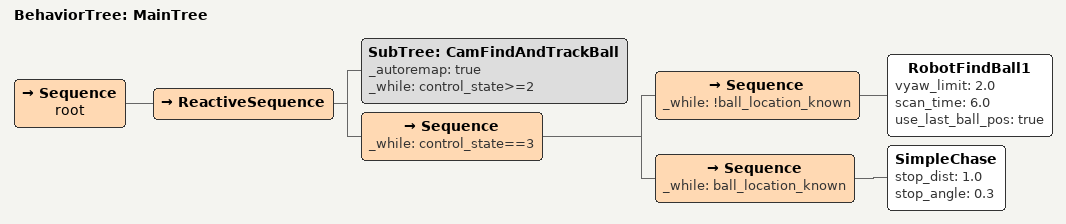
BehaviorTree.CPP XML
<root BTCPP_format="4" >
    <include path="./subtrees/subtree_cam_find_and_track_ball.xml" />

     <BehaviorTree ID="MainTree">
        <Sequence name="root">
            <ReactiveSequence>
               <SubTree ID="CamFindAndTrackBall" _autoremap="true" _while="control_state>=2" />
               <Sequence _while="control_state==3" >
                  <Sequence _while="!ball_location_known" >
                     <RobotFindBall1 vyaw_limit="2.0" scan_time="6.0" use_last_ball_pos="true" />
                  </Sequence>
                  <Sequence _while="ball_location_known" >
                     <SimpleChase  stop_dist="1.0" stop_angle="0.3" />
                  </Sequence>
               </Sequence>
            </ReactiveSequence>
        </Sequence>
     </BehaviorTree>
</root>
